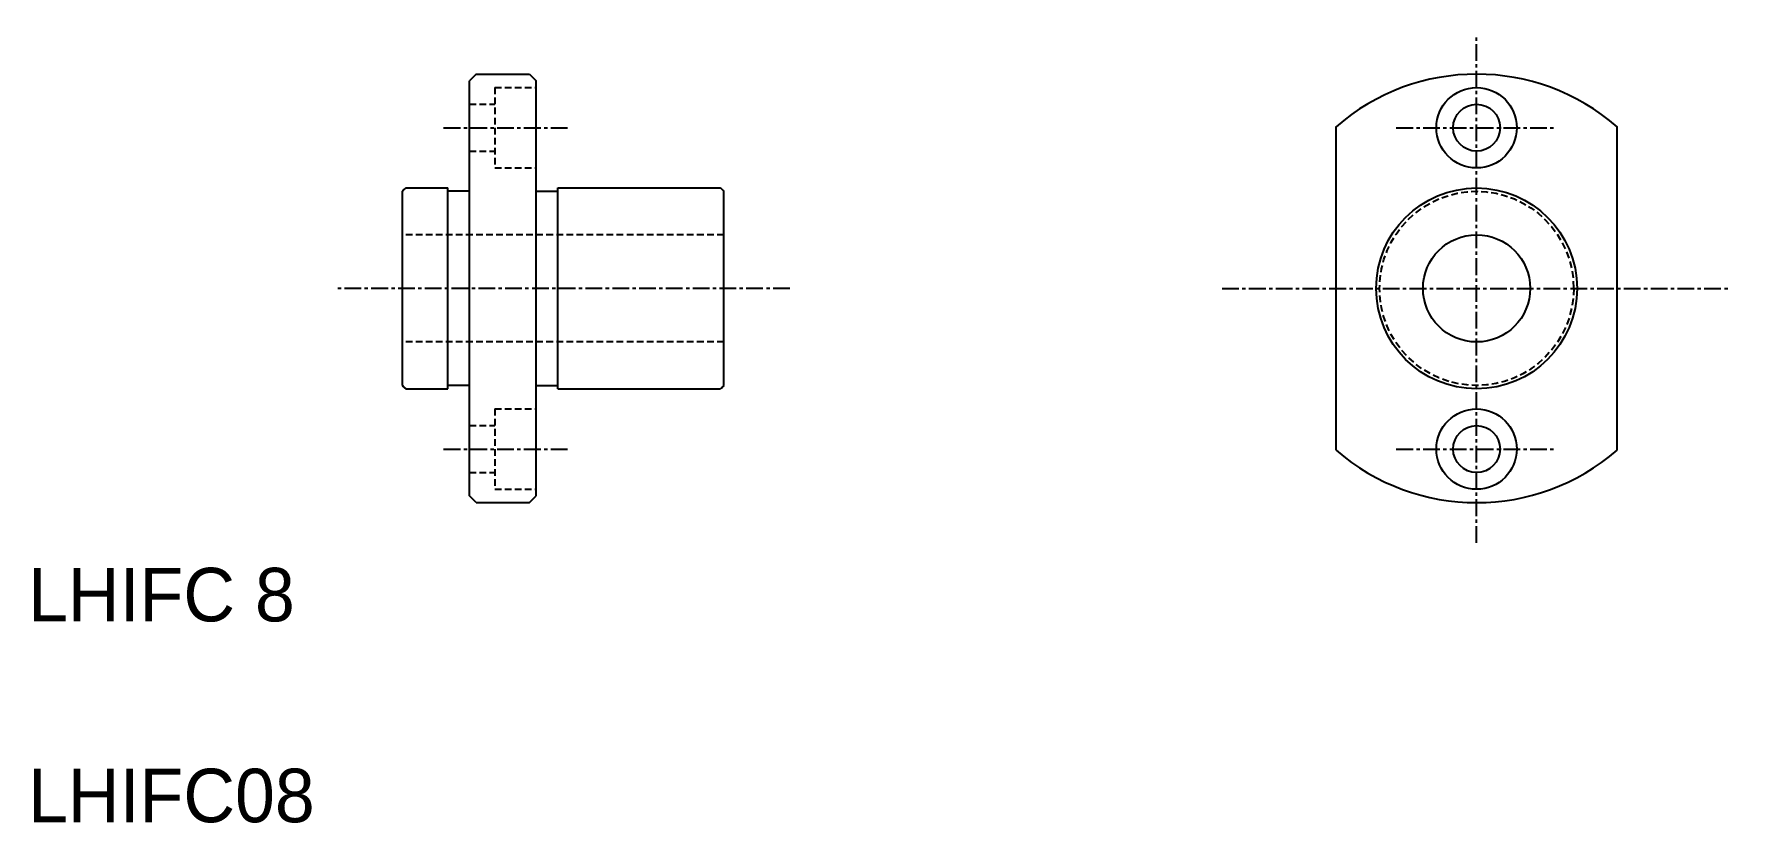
# Model space of a CAD drawing. Extents: x 261 to 387, y 143 to 202.
import ezdxf

# ---------------------------------------------------------------- set-up
doc = ezdxf.new("R2010")
doc.units = 0
doc.linetypes.add('CENTER', pattern=[2, 1.25, -0.25, 0.25, -0.25])
doc.linetypes.add('DASHED', pattern=[0.75, 0.5, -0.25])
doc.layers.get('0').update_dxf_attribs({"linetype": 'CONTINUOUS'})
doc.layers.add('CENTER', color=1, linetype='CENTER')

msp = doc.modelspace()

# ---------------------------------------------------------------- linework, layer by layer
at = {"color": 7, "linetype": 'CONTINUOUS'}
for p, q in [((293.7, 199.01), (293.2, 198.51)), ((293.7, 199.01), (297.7, 199.01)), ((297.7, 199.01), (298.2, 198.51)), ((293.2, 167.51), (293.2, 198.51)), ((298.2, 167.51), (298.2, 198.51)), ((357.92, 170.94), (357.92, 195.09)), ((378.92, 170.94), (378.92, 195.09)), ((288.2, 175.77), (288.2, 190.26)), ((288.48, 190.51), (291.6, 190.51)), ((291.6, 175.51), (291.6, 190.51)), ((293.2, 190.26), (291.6, 190.26)), ((298.2, 190.26), (299.8, 190.26)), ((299.8, 175.51), (299.8, 190.51)), ((299.8, 190.51), (311.94, 190.51)), ((312.2, 175.77), (312.2, 190.26)), ((288.45, 175.51), (291.6, 175.51)), ((293.2, 175.76), (291.6, 175.76)), ((293.2, 175.26), (293.2, 175.26)), ((298.2, 175.76), (299.8, 175.76)), ((298.2, 175.26), (298.2, 175.26)), ((299.8, 175.51), (311.94, 175.51)), ((293.7, 167.01), (293.2, 167.51)), ((297.7, 167.01), (298.2, 167.51)), ((293.7, 167.01), (297.7, 167.01))]:
    msp.add_line(p, q, dxfattribs=at)
at = {"color": 3, "linetype": 'DASHED'}
for p, q in [((295.1, 198.01), (295.1, 192.01)), ((295.1, 198.01), (298.2, 198.01)), ((293.2, 196.76), (295.1, 196.76)), ((293.2, 193.26), (295.1, 193.26)), ((295.1, 192.01), (298.2, 192.01)), ((312.2, 187.01), (288.2, 187.01)), ((312.2, 179.01), (288.2, 179.01)), ((295.1, 174.01), (295.1, 168.01)), ((295.1, 174.01), (298.2, 174.01)), ((293.2, 172.76), (295.1, 172.76)), ((293.2, 169.26), (295.1, 169.26)), ((295.1, 168.01), (298.2, 168.01))]:
    msp.add_line(p, q, dxfattribs=at)
at = {"color": 7, "linetype": 'CONTINUOUS'}
for centre, radius in [((368.42, 195.01), 3), ((368.42, 195.01), 1.75), ((368.42, 183.01), 7.5), ((368.42, 183.01), 4), ((368.42, 171.01), 3), ((368.42, 171.01), 1.75)]:
    msp.add_circle(centre, radius, dxfattribs=at)
at = {"color": 3, "linetype": 'DASHED'}
msp.add_circle((368.42, 183.01), 7.25, dxfattribs=at)
at = {"color": 7, "linetype": 'CONTINUOUS'}
for centre, radius, start, end in [((368.42, 183.01), 16, 48.9855, 131.0145), ((288.95, 189.76), 0.9, 123.5573, 146.4427), ((311.45, 189.76), 0.9, 33.5573, 56.4427), ((288.95, 176.26), 0.9, 213.5573, 236.4427), ((288.98, 176.26), 0.9, 213.5573, 236.4427), ((311.45, 176.26), 0.9, 303.5573, 326.4427), ((368.42, 183.01), 16, 228.9855, 311.0145)]:
    msp.add_arc(centre, radius, start, end, dxfattribs=at)
at = {"layer": 'CENTER', "color": 1, "linetype": 'CENTER'}
for p, q in [((368.42, 164.01), (368.42, 202.01)), ((291.28, 195.01), (300.54, 195.01)), ((362.42, 195.01), (374.42, 195.01)), ((317.13, 183.01), (283.3, 183.01)), ((349.42, 183.01), (387.42, 183.01)), ((291.28, 171.01), (300.54, 171.01)), ((362.42, 171.01), (374.42, 171.01))]:
    msp.add_line(p, q, dxfattribs=at)

# ---------------------------------------------------------------- texts
at = {"color": 7, "linetype": 'CONTINUOUS'}
for s, p in [('LHIFC 8', (260.25, 158.14)), ('LHIFC08', (260.25, 143.14))]:
    msp.add_text(s, height=4, dxfattribs=at).set_placement(p)

doc.saveas('drawing.dxf')
